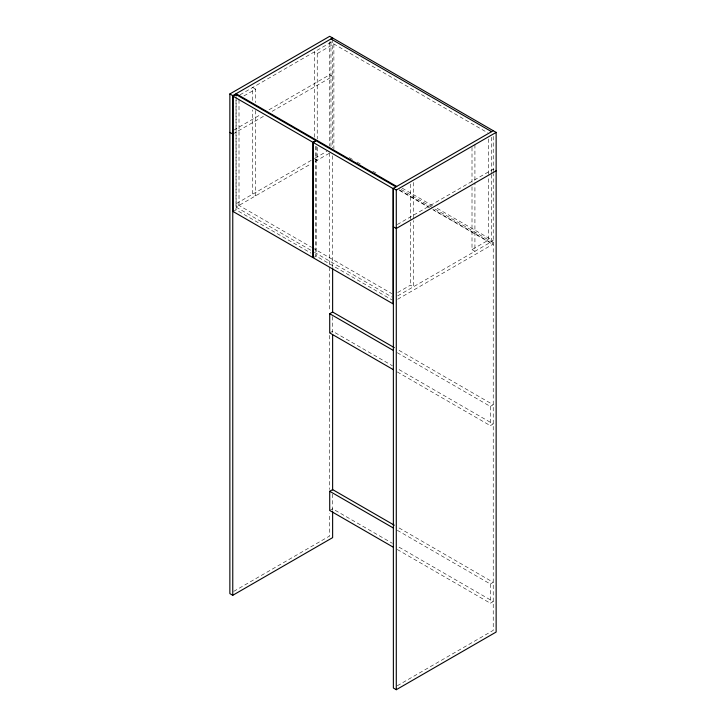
<?xml version="1.0" encoding="UTF-8"?>
<svg xmlns="http://www.w3.org/2000/svg" width="726" height="726" viewBox="0 0 726 726"><rect width="100%" height="100%" fill="white"/><g stroke="black" fill="none" stroke-linecap="round" stroke-linejoin="round"><path stroke-width="0.54" stroke-dasharray="3.63 2.72" d="M240.007 94.816L330.965 42.308L487.645 132.767M243.909 95.932L255.652 89.144L255.652 102.62M314.322 137.241L314.322 51.918L317.235 53.597L333.878 43.987L333.878 150.645M233.772 130.126L261.188 114.3M269.019 109.78L329.713 74.733L332.626 76.421L270.952 112.022M232.765 134.065L264.101 115.978M311.173 160.392L236.095 203.734L311.499 247.267M315.075 158.132L326.773 151.38M236.095 97.075L236.095 207.101L311.173 163.749M315.075 161.499L328.978 153.467M233.1 211.52L236.014 209.832L310.955 253.102M313.242 257.784L316.146 256.106L392.058 299.929M397.285 224.534L493.235 169.14L496.139 170.819M397.703 292.514L410.435 285.164L413.348 286.852L413.348 220.604M472.009 186.745L472.009 249.617L488.652 240.007L488.652 177.135M329.713 332.925L332.626 331.247L392.367 365.732M397.676 295.89L493.235 240.723L436.435 207.935M432.805 209.687L491.566 243.609L493.235 242.647L434.475 208.725M397.676 299.257L493.235 244.09L433.495 209.605M397.285 352.718L490.322 406.433L493.235 404.754L397.258 349.342M329.713 510.496L332.626 508.817L392.367 543.302M397.285 371.939L490.322 425.654L493.235 423.966L397.258 368.563M233.772 591.354L329.713 535.96L329.713 513.3M397.285 530.289L490.322 584.003L493.235 582.325L397.258 526.913M397.285 549.509L490.322 603.224L493.235 601.536L397.258 546.133M397.285 685.761L493.235 630.368L493.235 173.677M255.652 89.144L252.739 87.465L252.739 102.057M349.279 157.615L353.19 159.874M357.11 162.134L361.022 164.403M372.774 171.182L376.694 173.441M402.159 188.143L432.514 205.676M401.179 189.504L433.495 208.162M399.218 189.813L429.574 207.337M399.509 190.466L428.894 207.427M314.322 158.577L317.235 160.255L317.235 145.663M472.009 249.617L474.922 251.296L474.922 182.807M312.479 247.838L391.804 293.631M236.095 207.101L313.46 251.759M314.44 252.33L391.804 296.998M493.235 136.361L493.235 172.543M491.566 137.278L491.566 173.505M491.566 174.63L491.566 243.609M490.322 406.433L490.322 425.654M490.322 584.003L490.322 603.224M488.652 138.965L488.652 176.01M474.922 144.637L474.922 181.691M472.009 147.451L472.009 182.253M413.348 182.435L413.348 219.488M410.435 184.123L410.435 221.176M410.435 222.292L410.435 285.164M332.626 39.113L332.626 147.814M332.626 155.745L332.626 266.796M332.626 316.545L332.626 332.526M332.626 494.116L332.626 510.442M330.965 41.2L330.965 147.841M329.713 41.954L329.713 146.126M329.713 152.932L329.713 311.581M329.713 335.376L329.713 489.496M317.235 53.597L317.235 138.92M316.146 146.443L316.146 256.106M315.819 146.253L315.819 255.906M255.652 110.479L255.652 195.802L252.739 194.123L252.739 109.916M239.008 99.879L239.008 205.413M236.014 100.179L236.014 209.832"/><path stroke-width="1.09" d="M332.626 511.576L332.626 537.639L232.765 595.293L229.861 593.614L229.861 93.953L329.713 36.3L496.139 132.386L496.139 632.047L396.287 689.7L393.374 688.021L393.374 188.361L396.287 190.04L496.139 132.386M229.861 93.953L232.765 95.632L332.626 37.979M233.1 96.213L236.014 94.525L315.819 140.599L312.906 142.287L233.1 96.213L233.1 211.52L312.906 257.594L312.906 142.287M493.235 130.707L393.038 188.551L393.038 303.858L313.242 257.784L313.242 142.477L316.146 140.799L395.951 186.872M496.139 170.819L396.287 228.472L393.374 226.793M393.365 369.679L329.713 332.925L329.713 313.705L332.626 312.026L394.318 347.645M393.365 547.25L329.713 510.496L329.713 491.275L332.626 489.596L394.318 525.216M330.965 38.941L491.566 131.669M396.705 186.437L236.095 93.708L236.095 95.95M313.242 142.477L393.038 188.551M229.861 132.386L232.765 134.065M329.713 313.705L393.365 350.458M329.713 491.275L393.365 528.029M396.287 190.04L396.287 689.7M332.626 267.93L332.626 312.126M332.626 334.795L332.626 490.05M232.765 95.632L232.765 595.293"/></g></svg>
